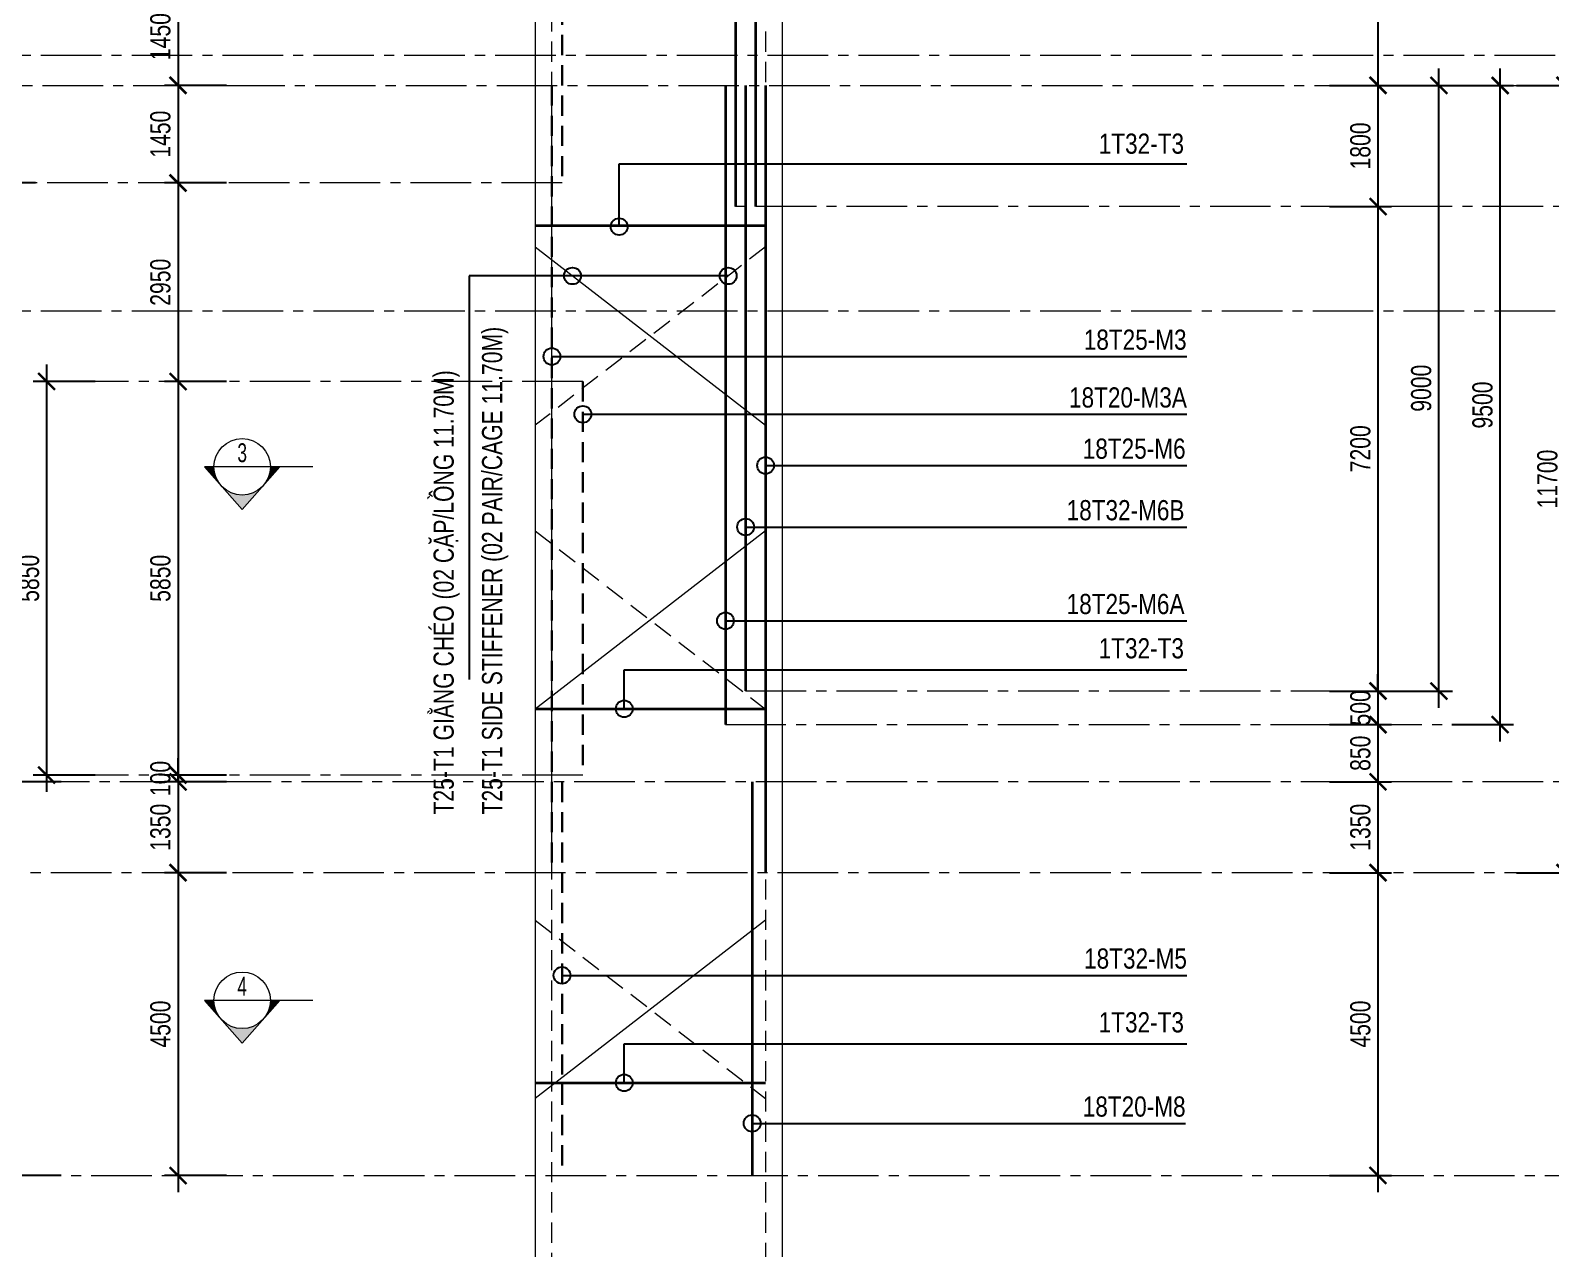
# Model space of a CAD drawing. Header units: millimetres. Extents: x 2746337 to 7547699, y -363432 to 15720.
# Drawn here: x 2765936 to 2788526, y -221391 to -203288 of the extents above; entities that cross this region are included whole.
import ezdxf
from ezdxf.enums import TextEntityAlignment as Align

# ---------------------------------------------------------------- set-up
doc = ezdxf.new("R2010")
doc.units = ezdxf.units.MM
doc.header["$LTSCALE"] = 1200
doc.header["$PDMODE"] = 3
doc.linetypes.add('CENTER2', pattern=[1.125, 0.75, -0.125, 0.125, -0.125])
doc.linetypes.add('HIDDEN', pattern=[0.375, 0.25, -0.125])
for name, color, linetype, lineweight in [('1', 9, 'Continuous', 13), ('BOUND', 3, 'Continuous', 20), ('C1CO', 4, 'Continuous', 35), ('Grid line', 160, 'CENTER2', 5), ('HIDE', 8, 'HIDDEN', 13), ('K-THUOC', 1, 'Continuous', 18), ('LEADER', 8, 'Continuous', 9), ('T1CO', 4, 'Continuous', 20), ('T1HI', 4, 'HIDDEN', 13), ('TCCO', 4, 'Continuous', 35), ('TCHI', 4, 'HIDDEN', 30), ('TEXTMA', 2, 'Continuous', 13), ('TEXTVN', 2, 'Continuous', 20)]:
    doc.layers.add(name, color=color, linetype=linetype, lineweight=lineweight)
doc.styles.add('DB_Arial', font='arial.ttf', dxfattribs={"width": 0.8})
doc.styles.add('SMTEXT', font='arial.ttf', dxfattribs={"width": 0.75})
doc.styles.add('TEXTVN', font='VHELVCN.TTF', dxfattribs={"width": 0.8})
doc.dimstyles.new('BSV1-100', dxfattribs={"dimtxt": 300, "dimasz": 250, "dimexe": 200, "dimexo": 0, "dimgap": 108, "dimtad": 1, "dimdec": 0, "dimdsep": 46, "dimtxsty": 'SMTEXT', "dimblk": 'ARCHTICK', "dimcen": 100, "dimdle": 250, "dimclrd": 256, "dimclre": 256, "dimclrt": 1, "dimadec": 0, "dimazin": 0, "dimtfac": 1, "dimtdec": 0, "dimtix": 1, "dimtmove": 2, "dimatfit": 3, "dimfxl": 720, "dimfxlon": 1, "dimtolj": 1, "dimtzin": 0, "dimarcsym": 0})
doc.dimstyles.new('BSV25', dxfattribs={"dimtxt": 300, "dimasz": 250, "dimexe": 200, "dimexo": 0, "dimgap": 108, "dimtad": 1, "dimdec": 0, "dimlfac": 0.25, "dimdsep": 46, "dimtxsty": 'SMTEXT', "dimblk": 'ARCHTICK', "dimcen": 100, "dimdle": 250, "dimclrd": 256, "dimclre": 256, "dimclrt": 2, "dimadec": 0, "dimazin": 0, "dimtfac": 1, "dimtdec": 0, "dimtix": 1, "dimtmove": 2, "dimatfit": 3, "dimfxl": 800, "dimfxlon": 1, "dimtolj": 1, "dimtzin": 0, "dimarcsym": 0})

# ---------------------------------------------------------------- blocks, each defined once
blk = doc.blocks.new('_ArchTick')
at = {"color": 0, "linetype": 'ByBlock', "const_width": 0.15}
blk.add_lwpolyline([(-0.5, -0.5), (0.5, 0.5)], dxfattribs=at)
blk = doc.blocks.new('SIGSEC')
at = {"layer": '1', "lineweight": 9}
h = blk.add_hatch(color=256, dxfattribs=at)
h.dxf.hatch_style = 1
h.paths.add_polyline_path([(-420, 0), (-560, 0), (-315, -278, -0.182676)])
h = blk.add_hatch(color=256, dxfattribs=at)
h.dxf.hatch_style = 1
h.paths.add_polyline_path([(560, 0), (420, 0, -0.182676), (315, -278)])
h = blk.add_hatch(color=256, dxfattribs=at)
h.dxf.hatch_style = 1
h.paths.add_polyline_path([(315, -278, -0.451416), (-315, -278), (0, -635)])
at = {"layer": '1', "lineweight": 9, "elevation": 0}
blk.add_lwpolyline([(1050, 0), (-560, 0), (0, -635), (560, 0)], dxfattribs=at)
at = {"layer": '1', "lineweight": 9}
blk.add_circle((0, 0), 420, dxfattribs=at)
at = {"layer": 'BOUND', "lineweight": 9, "style": 'TEXTVN', "width": 0.8}
blk.add_attdef('SEC', text='', height=280, dxfattribs=at).set_placement((0, 210, 0), align=Align.MIDDLE_CENTER)
blk = doc.blocks.new('*D1140')
at = {"layer": 'Defpoints', "color": 0, "transparency": 16777216}
for p in [(2793586, -199155), (2758473, -203655), (2793586, -203655)]:
    blk.add_point(p, dxfattribs=at)
at = {"layer": 'K-THUOC', "lineweight": -2, "transparency": 16777216}
for p, q in [((2758473, -198905), (2758473, -203905)), ((2759193, -199155), (2758273, -199155)), ((2759193, -203655), (2758273, -203655))]:
    blk.add_line(p, q, dxfattribs=at)
at = {"layer": 'K-THUOC', "lineweight": -2, "transparency": 16777216, "xscale": 250, "yscale": 250, "zscale": 250}
for p, rotation in [((2758473, -199155), 90), ((2758473, -203655), 270)]:
    blk.add_blockref('_ArchTick', p, dxfattribs=dict(at, rotation=rotation))
at = {"layer": 'K-THUOC', "color": 1, "transparency": 16777216, "insert": (2758212, -201405), "char_height": 300, "attachment_point": 5, "rotation": 90, "style": 'SMTEXT'}
blk.add_mtext('\\A1;4500', dxfattribs=at)
blk = doc.blocks.new('*D1141')
at = {"layer": 'Defpoints', "color": 0, "transparency": 16777216}
for p in [(2793586, -203655), (2758473, -207455), (2793586, -207455)]:
    blk.add_point(p, dxfattribs=at)
at = {"layer": 'K-THUOC', "lineweight": -2, "transparency": 16777216}
for p, q in [((2758473, -203405), (2758473, -207705)), ((2759193, -203655), (2758273, -203655)), ((2759193, -207455), (2758273, -207455))]:
    blk.add_line(p, q, dxfattribs=at)
at = {"layer": 'K-THUOC', "lineweight": -2, "transparency": 16777216, "xscale": 250, "yscale": 250, "zscale": 250}
for p, rotation in [((2758473, -203655), 90), ((2758473, -207455), 270)]:
    blk.add_blockref('_ArchTick', p, dxfattribs=dict(at, rotation=rotation))
at = {"layer": 'K-THUOC', "color": 1, "transparency": 16777216, "insert": (2758211, -205555), "char_height": 300, "attachment_point": 5, "rotation": 90, "style": 'SMTEXT'}
blk.add_mtext('\\A1;3800', dxfattribs=at)
blk = doc.blocks.new('*D1098')
at = {"layer": 'Defpoints', "color": 0, "transparency": 16777216}
for p in [(2778336, -200055), (2778786, -204105), (2785961, -204105)]:
    blk.add_point(p, dxfattribs=at)
at = {"layer": 'K-THUOC', "lineweight": -2, "transparency": 16777216}
for p, q in [((2785961, -199805), (2785961, -204355)), ((2785241, -200055), (2786161, -200055)), ((2785241, -204105), (2786161, -204105))]:
    blk.add_line(p, q, dxfattribs=at)
at = {"layer": 'K-THUOC', "lineweight": -2, "transparency": 16777216, "xscale": 250, "yscale": 250, "zscale": 250}
for p, rotation in [((2785961, -200055), 90), ((2785961, -204105), 270)]:
    blk.add_blockref('_ArchTick', p, dxfattribs=dict(at, rotation=rotation))
at = {"layer": 'K-THUOC', "color": 1, "transparency": 16777216, "insert": (2785700, -202080), "char_height": 300, "attachment_point": 5, "rotation": 90, "style": 'SMTEXT'}
blk.add_mtext('\\A1;4050', dxfattribs=at)
blk = doc.blocks.new('*D1099')
at = {"layer": 'Defpoints', "color": 0, "transparency": 16777216}
for p in [(2778786, -204105), (2778636, -205905), (2785961, -205905)]:
    blk.add_point(p, dxfattribs=at)
at = {"layer": 'K-THUOC', "lineweight": -2, "transparency": 16777216}
for p, q in [((2785961, -203855), (2785961, -206155)), ((2785241, -204105), (2786161, -204105)), ((2785241, -205905), (2786161, -205905))]:
    blk.add_line(p, q, dxfattribs=at)
at = {"layer": 'K-THUOC', "lineweight": -2, "transparency": 16777216, "xscale": 250, "yscale": 250, "zscale": 250}
for p, rotation in [((2785961, -204105), 90), ((2785961, -205905), 270)]:
    blk.add_blockref('_ArchTick', p, dxfattribs=dict(at, rotation=rotation))
at = {"layer": 'K-THUOC', "color": 1, "transparency": 16777216, "insert": (2785700, -205005), "char_height": 300, "attachment_point": 5, "rotation": 90, "style": 'SMTEXT'}
blk.add_mtext('\\A1;1800', dxfattribs=at)
blk = doc.blocks.new('*D1100')
at = {"layer": 'Defpoints', "color": 0, "transparency": 16777216}
for p in [(2778636, -205905), (2778186, -213105), (2785961, -213105)]:
    blk.add_point(p, dxfattribs=at)
at = {"layer": 'K-THUOC', "lineweight": -2, "transparency": 16777216}
for p, q in [((2785961, -205655), (2785961, -213355)), ((2785241, -205905), (2786161, -205905)), ((2785241, -213105), (2786161, -213105))]:
    blk.add_line(p, q, dxfattribs=at)
at = {"layer": 'K-THUOC', "lineweight": -2, "transparency": 16777216, "xscale": 250, "yscale": 250, "zscale": 250}
for p, rotation in [((2785961, -205905), 90), ((2785961, -213105), 270)]:
    blk.add_blockref('_ArchTick', p, dxfattribs=dict(at, rotation=rotation))
at = {"layer": 'K-THUOC', "color": 1, "transparency": 16777216, "insert": (2785700, -209505), "char_height": 300, "attachment_point": 5, "rotation": 90, "style": 'SMTEXT'}
blk.add_mtext('\\A1;7200', dxfattribs=at)
blk = doc.blocks.new('*D1101')
at = {"layer": 'Defpoints', "color": 0, "transparency": 16777216}
for p in [(2778786, -213105), (2778486, -213605), (2785961, -213605)]:
    blk.add_point(p, dxfattribs=at)
at = {"layer": 'K-THUOC', "lineweight": -2, "transparency": 16777216}
for p, q in [((2785961, -213105), (2785961, -212855)), ((2785241, -213105), (2786161, -213105)), ((2785961, -213105), (2785961, -213605)), ((2785241, -213605), (2786161, -213605)), ((2785961, -213605), (2785961, -213855))]:
    blk.add_line(p, q, dxfattribs=at)
at = {"layer": 'K-THUOC', "lineweight": -2, "transparency": 16777216, "xscale": 250, "yscale": 250, "zscale": 250}
for p, rotation in [((2785961, -213105), 270), ((2785961, -213605), 90)]:
    blk.add_blockref('_ArchTick', p, dxfattribs=dict(at, rotation=rotation))
at = {"layer": 'K-THUOC', "color": 1, "transparency": 16777216, "insert": (2785700, -213355), "char_height": 300, "attachment_point": 5, "rotation": 90, "style": 'SMTEXT'}
blk.add_mtext('\\A1;500', dxfattribs=at)
blk = doc.blocks.new('*D1102')
at = {"layer": 'Defpoints', "color": 0, "transparency": 16777216}
for p in [(2778486, -213605), (2778636, -214455), (2785961, -214455)]:
    blk.add_point(p, dxfattribs=at)
at = {"layer": 'K-THUOC', "lineweight": -2, "transparency": 16777216}
for p, q in [((2785961, -213355), (2785961, -214705)), ((2785241, -213605), (2786161, -213605)), ((2785241, -214455), (2786161, -214455))]:
    blk.add_line(p, q, dxfattribs=at)
at = {"layer": 'K-THUOC', "lineweight": -2, "transparency": 16777216, "xscale": 250, "yscale": 250, "zscale": 250}
for p, rotation in [((2785961, -213605), 90), ((2785961, -214455), 270)]:
    blk.add_blockref('_ArchTick', p, dxfattribs=dict(at, rotation=rotation))
at = {"layer": 'K-THUOC', "color": 1, "transparency": 16777216, "insert": (2785700, -214030), "char_height": 300, "attachment_point": 5, "rotation": 90, "style": 'SMTEXT'}
blk.add_mtext('\\A1;850', dxfattribs=at)
blk = doc.blocks.new('*D1103')
at = {"layer": 'Defpoints', "color": 0, "transparency": 16777216}
for p in [(2778636, -214455), (2778786, -215805), (2785961, -215805)]:
    blk.add_point(p, dxfattribs=at)
at = {"layer": 'K-THUOC', "lineweight": -2, "transparency": 16777216}
for p, q in [((2785961, -214205), (2785961, -216055)), ((2785241, -214455), (2786161, -214455)), ((2785241, -215805), (2786161, -215805))]:
    blk.add_line(p, q, dxfattribs=at)
at = {"layer": 'K-THUOC', "lineweight": -2, "transparency": 16777216, "xscale": 250, "yscale": 250, "zscale": 250}
for p, rotation in [((2785961, -214455), 90), ((2785961, -215805), 270)]:
    blk.add_blockref('_ArchTick', p, dxfattribs=dict(at, rotation=rotation))
at = {"layer": 'K-THUOC', "color": 1, "transparency": 16777216, "insert": (2785700, -215130), "char_height": 300, "attachment_point": 5, "rotation": 90, "style": 'SMTEXT'}
blk.add_mtext('\\A1;1350', dxfattribs=at)
blk = doc.blocks.new('*D1104')
at = {"layer": 'Defpoints', "color": 0, "transparency": 16777216}
for p in [(2778786, -215805), (2779136, -220305), (2785961, -220305)]:
    blk.add_point(p, dxfattribs=at)
at = {"layer": 'K-THUOC', "lineweight": -2, "transparency": 16777216}
for p, q in [((2785961, -215555), (2785961, -220555)), ((2785241, -215805), (2786161, -215805)), ((2785241, -220305), (2786161, -220305))]:
    blk.add_line(p, q, dxfattribs=at)
at = {"layer": 'K-THUOC', "lineweight": -2, "transparency": 16777216, "xscale": 250, "yscale": 250, "zscale": 250}
for p, rotation in [((2785961, -215805), 90), ((2785961, -220305), 270)]:
    blk.add_blockref('_ArchTick', p, dxfattribs=dict(at, rotation=rotation))
at = {"layer": 'K-THUOC', "color": 1, "transparency": 16777216, "insert": (2785700, -218055), "char_height": 300, "attachment_point": 5, "rotation": 90, "style": 'SMTEXT'}
blk.add_mtext('\\A1;4500', dxfattribs=at)
blk = doc.blocks.new('*D1105')
at = {"layer": 'Defpoints', "color": 0, "transparency": 16777216}
for p in [(2778636, -214455), (2789766, -214455), (2778636, -220305)]:
    blk.add_point(p, dxfattribs=at)
at = {"layer": 'K-THUOC', "lineweight": -2, "transparency": 16777216}
for p, q in [((2789766, -220555), (2789766, -214205)), ((2789046, -214455), (2789966, -214455)), ((2789046, -220305), (2789966, -220305))]:
    blk.add_line(p, q, dxfattribs=at)
at = {"layer": 'K-THUOC', "lineweight": -2, "transparency": 16777216, "xscale": 250, "yscale": 250, "zscale": 250}
for p, rotation in [((2789766, -214455), 90), ((2789766, -220305), 270)]:
    blk.add_blockref('_ArchTick', p, dxfattribs=dict(at, rotation=rotation))
at = {"layer": 'K-THUOC', "color": 1, "transparency": 16777216, "insert": (2789504, -217380), "char_height": 300, "attachment_point": 5, "rotation": 90, "style": 'SMTEXT'}
blk.add_mtext('\\A1;5850', dxfattribs=at)
blk = doc.blocks.new('*D1106')
at = {"layer": 'Defpoints', "color": 0, "transparency": 16777216}
for p in [(2778077, -204105), (2788740, -204105), (2778077, -215805)]:
    blk.add_point(p, dxfattribs=at)
at = {"layer": 'K-THUOC', "lineweight": -2, "transparency": 16777216}
for p, q in [((2788740, -216055), (2788740, -203855)), ((2788020, -204105), (2788940, -204105)), ((2788020, -215805), (2788940, -215805))]:
    blk.add_line(p, q, dxfattribs=at)
at = {"layer": 'K-THUOC', "lineweight": -2, "transparency": 16777216, "xscale": 250, "yscale": 250, "zscale": 250}
for p, rotation in [((2788740, -204105), 90), ((2788740, -215805), 270)]:
    blk.add_blockref('_ArchTick', p, dxfattribs=dict(at, rotation=rotation))
at = {"layer": 'K-THUOC', "color": 1, "transparency": 16777216, "insert": (2788479, -209955), "char_height": 300, "attachment_point": 5, "rotation": 90, "style": 'SMTEXT'}
blk.add_mtext('\\A1;11700', dxfattribs=at)
blk = doc.blocks.new('*D1107')
at = {"layer": 'Defpoints', "color": 0, "transparency": 16777216}
for p in [(2779703, -196905), (2790833, -196905), (2779703, -205905)]:
    blk.add_point(p, dxfattribs=at)
at = {"layer": 'K-THUOC', "lineweight": -2, "transparency": 16777216}
for p, q in [((2790833, -206155), (2790833, -196655)), ((2790113, -196905), (2791033, -196905)), ((2790113, -205905), (2791033, -205905))]:
    blk.add_line(p, q, dxfattribs=at)
at = {"layer": 'K-THUOC', "lineweight": -2, "transparency": 16777216, "xscale": 250, "yscale": 250, "zscale": 250}
for p, rotation in [((2790833, -196905), 90), ((2790833, -205905), 270)]:
    blk.add_blockref('_ArchTick', p, dxfattribs=dict(at, rotation=rotation))
at = {"layer": 'K-THUOC', "color": 1, "transparency": 16777216, "insert": (2790571, -201405), "char_height": 300, "attachment_point": 5, "rotation": 90, "style": 'SMTEXT'}
blk.add_mtext('\\A1;9000', dxfattribs=at)
blk = doc.blocks.new('*D1109')
at = {"layer": 'Defpoints', "color": 0, "transparency": 16777216}
for p in [(2777706, -204105), (2787776, -204105), (2777706, -213605)]:
    blk.add_point(p, dxfattribs=at)
at = {"layer": 'K-THUOC', "lineweight": -2, "transparency": 16777216}
for p, q in [((2787776, -213855), (2787776, -203855)), ((2787056, -204105), (2787976, -204105)), ((2787056, -213605), (2787976, -213605))]:
    blk.add_line(p, q, dxfattribs=at)
at = {"layer": 'K-THUOC', "lineweight": -2, "transparency": 16777216, "xscale": 250, "yscale": 250, "zscale": 250}
for p, rotation in [((2787776, -204105), 90), ((2787776, -213605), 270)]:
    blk.add_blockref('_ArchTick', p, dxfattribs=dict(at, rotation=rotation))
at = {"layer": 'K-THUOC', "color": 1, "transparency": 16777216, "insert": (2787515, -208855), "char_height": 300, "attachment_point": 5, "rotation": 90, "style": 'SMTEXT'}
blk.add_mtext('\\A1;9500', dxfattribs=at)
blk = doc.blocks.new('*D1110')
at = {"layer": 'Defpoints', "color": 0, "transparency": 16777216}
for p in [(2777456, -204105), (2786866, -204105), (2777456, -213105)]:
    blk.add_point(p, dxfattribs=at)
at = {"layer": 'K-THUOC', "lineweight": -2, "transparency": 16777216}
for p, q in [((2786866, -213355), (2786866, -203855)), ((2786146, -204105), (2787066, -204105)), ((2786146, -213105), (2787066, -213105))]:
    blk.add_line(p, q, dxfattribs=at)
at = {"layer": 'K-THUOC', "lineweight": -2, "transparency": 16777216, "xscale": 250, "yscale": 250, "zscale": 250}
for p, rotation in [((2786866, -204105), 90), ((2786866, -213105), 270)]:
    blk.add_blockref('_ArchTick', p, dxfattribs=dict(at, rotation=rotation))
at = {"layer": 'K-THUOC', "color": 1, "transparency": 16777216, "insert": (2786604, -208605), "char_height": 300, "attachment_point": 5, "rotation": 90, "style": 'SMTEXT'}
blk.add_mtext('\\A1;9000', dxfattribs=at)
blk = doc.blocks.new('*D1113')
at = {"layer": 'Defpoints', "color": 0, "transparency": 16777216}
for p in [(2773436, -202655), (2768130, -204105), (2773436, -204105)]:
    blk.add_point(p, dxfattribs=at)
at = {"layer": 'K-THUOC', "lineweight": -2, "transparency": 16777216}
for p, q in [((2768130, -202405), (2768130, -204355)), ((2768850, -202655), (2767930, -202655)), ((2768850, -204105), (2767930, -204105))]:
    blk.add_line(p, q, dxfattribs=at)
at = {"layer": 'K-THUOC', "lineweight": -2, "transparency": 16777216, "xscale": 250, "yscale": 250, "zscale": 250}
for p, rotation in [((2768130, -202655), 90), ((2768130, -204105), 270)]:
    blk.add_blockref('_ArchTick', p, dxfattribs=dict(at, rotation=rotation))
at = {"layer": 'K-THUOC', "color": 1, "transparency": 16777216, "insert": (2767869, -203380), "char_height": 300, "attachment_point": 5, "rotation": 90, "style": 'SMTEXT'}
blk.add_mtext('\\A1;1450', dxfattribs=at)
blk = doc.blocks.new('*D1114')
at = {"layer": 'Defpoints', "color": 0, "transparency": 16777216}
for p in [(2773436, -205555), (2768130, -208505), (2773436, -208505)]:
    blk.add_point(p, dxfattribs=at)
at = {"layer": 'K-THUOC', "lineweight": -2, "transparency": 16777216}
for p, q in [((2768130, -205305), (2768130, -208755)), ((2768850, -205555), (2767930, -205555)), ((2768850, -208505), (2767930, -208505))]:
    blk.add_line(p, q, dxfattribs=at)
at = {"layer": 'K-THUOC', "lineweight": -2, "transparency": 16777216, "xscale": 250, "yscale": 250, "zscale": 250}
for p, rotation in [((2768130, -205555), 90), ((2768130, -208505), 270)]:
    blk.add_blockref('_ArchTick', p, dxfattribs=dict(at, rotation=rotation))
at = {"layer": 'K-THUOC', "color": 1, "transparency": 16777216, "insert": (2767869, -207030), "char_height": 300, "attachment_point": 5, "rotation": 90, "style": 'SMTEXT'}
blk.add_mtext('\\A1;2950', dxfattribs=at)
blk = doc.blocks.new('*D1115')
at = {"layer": 'Defpoints', "color": 0, "transparency": 16777216}
for p in [(2773436, -214455), (2768130, -215805), (2773436, -215805)]:
    blk.add_point(p, dxfattribs=at)
at = {"layer": 'K-THUOC', "lineweight": -2, "transparency": 16777216}
for p, q in [((2768130, -214205), (2768130, -216055)), ((2768850, -214455), (2767930, -214455)), ((2768850, -215805), (2767930, -215805))]:
    blk.add_line(p, q, dxfattribs=at)
at = {"layer": 'K-THUOC', "lineweight": -2, "transparency": 16777216, "xscale": 250, "yscale": 250, "zscale": 250}
for p, rotation in [((2768130, -214455), 90), ((2768130, -215805), 270)]:
    blk.add_blockref('_ArchTick', p, dxfattribs=dict(at, rotation=rotation))
at = {"layer": 'K-THUOC', "color": 1, "transparency": 16777216, "insert": (2767869, -215130), "char_height": 300, "attachment_point": 5, "rotation": 90, "style": 'SMTEXT'}
blk.add_mtext('\\A1;1350', dxfattribs=at)
blk = doc.blocks.new('*D1116')
at = {"layer": 'Defpoints', "color": 0, "transparency": 16777216}
for p in [(2773436, -215805), (2768130, -220305), (2773436, -220305)]:
    blk.add_point(p, dxfattribs=at)
at = {"layer": 'K-THUOC', "lineweight": -2, "transparency": 16777216}
for p, q in [((2768130, -215555), (2768130, -220555)), ((2768850, -215805), (2767930, -215805)), ((2768850, -220305), (2767930, -220305))]:
    blk.add_line(p, q, dxfattribs=at)
at = {"layer": 'K-THUOC', "lineweight": -2, "transparency": 16777216, "xscale": 250, "yscale": 250, "zscale": 250}
for p, rotation in [((2768130, -215805), 90), ((2768130, -220305), 270)]:
    blk.add_blockref('_ArchTick', p, dxfattribs=dict(at, rotation=rotation))
at = {"layer": 'K-THUOC', "color": 1, "transparency": 16777216, "insert": (2767869, -218055), "char_height": 300, "attachment_point": 5, "rotation": 90, "style": 'SMTEXT'}
blk.add_mtext('\\A1;4500', dxfattribs=at)
blk = doc.blocks.new('*D1117')
at = {"layer": 'Defpoints', "color": 0, "transparency": 16777216}
for p in [(2765674, -214455), (2774167, -214455), (2774167, -220305)]:
    blk.add_point(p, dxfattribs=at)
at = {"layer": 'K-THUOC', "lineweight": -2, "transparency": 16777216}
for p, q in [((2765674, -220555), (2765674, -214205)), ((2766394, -214455), (2765474, -214455)), ((2766394, -220305), (2765474, -220305))]:
    blk.add_line(p, q, dxfattribs=at)
at = {"layer": 'K-THUOC', "lineweight": -2, "transparency": 16777216, "xscale": 250, "yscale": 250, "zscale": 250}
for p, rotation in [((2765674, -214455), 90), ((2765674, -220305), 270)]:
    blk.add_blockref('_ArchTick', p, dxfattribs=dict(at, rotation=rotation))
at = {"layer": 'K-THUOC', "color": 1, "transparency": 16777216, "insert": (2765413, -217380), "char_height": 300, "attachment_point": 5, "rotation": 90, "style": 'SMTEXT'}
blk.add_mtext('\\A1;5850', dxfattribs=at)
blk = doc.blocks.new('*D1118')
at = {"layer": 'Defpoints', "color": 0, "transparency": 16777216}
for p in [(2764181, -204105), (2772851, -204105), (2772851, -215805)]:
    blk.add_point(p, dxfattribs=at)
at = {"layer": 'K-THUOC', "lineweight": -2, "transparency": 16777216}
for p, q in [((2764181, -216055), (2764181, -203855)), ((2764901, -204105), (2763981, -204105)), ((2764901, -215805), (2763981, -215805))]:
    blk.add_line(p, q, dxfattribs=at)
at = {"layer": 'K-THUOC', "lineweight": -2, "transparency": 16777216, "xscale": 250, "yscale": 250, "zscale": 250}
for p, rotation in [((2764181, -204105), 90), ((2764181, -215805), 270)]:
    blk.add_blockref('_ArchTick', p, dxfattribs=dict(at, rotation=rotation))
at = {"layer": 'K-THUOC', "color": 1, "transparency": 16777216, "insert": (2763919, -209955), "char_height": 300, "attachment_point": 5, "rotation": 90, "style": 'SMTEXT'}
blk.add_mtext('\\A1;11700', dxfattribs=at)
blk = doc.blocks.new('*D1119')
at = {"layer": 'Defpoints', "color": 0, "transparency": 16777216}
for p in [(2765293, -194805), (2773786, -194805), (2773786, -205555)]:
    blk.add_point(p, dxfattribs=at)
at = {"layer": 'K-THUOC', "lineweight": -2, "transparency": 16777216}
for p, q in [((2765293, -205805), (2765293, -194555)), ((2766013, -194805), (2765093, -194805)), ((2766013, -205555), (2765093, -205555))]:
    blk.add_line(p, q, dxfattribs=at)
at = {"layer": 'K-THUOC', "lineweight": -2, "transparency": 16777216, "xscale": 250, "yscale": 250, "zscale": 250}
for p, rotation in [((2765293, -194805), 90), ((2765293, -205555), 270)]:
    blk.add_blockref('_ArchTick', p, dxfattribs=dict(at, rotation=rotation))
at = {"layer": 'K-THUOC', "color": 1, "transparency": 16777216, "insert": (2765032, -200180), "char_height": 300, "attachment_point": 5, "rotation": 90, "style": 'SMTEXT'}
blk.add_mtext('\\A1;10750', dxfattribs=at)
blk = doc.blocks.new('*D1121')
at = {"layer": 'Defpoints', "color": 0, "transparency": 16777216}
for p in [(2774236, -208505), (2766178, -214355), (2774036, -214355)]:
    blk.add_point(p, dxfattribs=at)
at = {"layer": 'K-THUOC', "lineweight": -2, "transparency": 16777216}
for p, q in [((2766178, -208255), (2766178, -214605)), ((2766898, -208505), (2765978, -208505)), ((2766898, -214355), (2765978, -214355))]:
    blk.add_line(p, q, dxfattribs=at)
at = {"layer": 'K-THUOC', "lineweight": -2, "transparency": 16777216, "xscale": 250, "yscale": 250, "zscale": 250}
for p, rotation in [((2766178, -208505), 90), ((2766178, -214355), 270)]:
    blk.add_blockref('_ArchTick', p, dxfattribs=dict(at, rotation=rotation))
at = {"layer": 'K-THUOC', "color": 1, "transparency": 16777216, "insert": (2765917, -211430), "char_height": 300, "attachment_point": 5, "rotation": 90, "style": 'SMTEXT'}
blk.add_mtext('\\A1;5850', dxfattribs=at)
blk = doc.blocks.new('*D1122')
at = {"layer": 'Defpoints', "color": 0, "transparency": 16777216}
for p in [(2773436, -204105), (2768130, -205555), (2773436, -205555)]:
    blk.add_point(p, dxfattribs=at)
at = {"layer": 'K-THUOC', "lineweight": -2, "transparency": 16777216}
for p, q in [((2768130, -203855), (2768130, -205805)), ((2768850, -204105), (2767930, -204105)), ((2768850, -205555), (2767930, -205555))]:
    blk.add_line(p, q, dxfattribs=at)
at = {"layer": 'K-THUOC', "lineweight": -2, "transparency": 16777216, "xscale": 250, "yscale": 250, "zscale": 250}
for p, rotation in [((2768130, -204105), 90), ((2768130, -205555), 270)]:
    blk.add_blockref('_ArchTick', p, dxfattribs=dict(at, rotation=rotation))
at = {"layer": 'K-THUOC', "color": 1, "transparency": 16777216, "insert": (2767869, -204830), "char_height": 300, "attachment_point": 5, "rotation": 90, "style": 'SMTEXT'}
blk.add_mtext('\\A1;1450', dxfattribs=at)
blk = doc.blocks.new('*D1123')
at = {"layer": 'Defpoints', "color": 0, "transparency": 16777216}
for p in [(2773436, -208505), (2768130, -214355), (2773436, -214355)]:
    blk.add_point(p, dxfattribs=at)
at = {"layer": 'K-THUOC', "lineweight": -2, "transparency": 16777216}
for p, q in [((2768130, -208255), (2768130, -214605)), ((2768850, -208505), (2767930, -208505)), ((2768850, -214355), (2767930, -214355))]:
    blk.add_line(p, q, dxfattribs=at)
at = {"layer": 'K-THUOC', "lineweight": -2, "transparency": 16777216, "xscale": 250, "yscale": 250, "zscale": 250}
for p, rotation in [((2768130, -208505), 90), ((2768130, -214355), 270)]:
    blk.add_blockref('_ArchTick', p, dxfattribs=dict(at, rotation=rotation))
at = {"layer": 'K-THUOC', "color": 1, "transparency": 16777216, "insert": (2767869, -211430), "char_height": 300, "attachment_point": 5, "rotation": 90, "style": 'SMTEXT'}
blk.add_mtext('\\A1;5850', dxfattribs=at)
blk = doc.blocks.new('*D1128')
at = {"layer": 'Defpoints', "color": 0, "transparency": 16777216}
for p in [(2792625, -195805), (2786929, -220305), (2797793, -220305)]:
    blk.add_point(p, dxfattribs=at)
at = {"layer": 'K-THUOC', "lineweight": -2, "transparency": 16777216}
for p, q in [((2797793, -195555), (2797793, -220555)), ((2797073, -195805), (2797993, -195805)), ((2797073, -220305), (2797993, -220305))]:
    blk.add_line(p, q, dxfattribs=at)
at = {"layer": 'K-THUOC', "lineweight": -2, "transparency": 16777216, "xscale": 250, "yscale": 250, "zscale": 250}
for p, rotation in [((2797793, -195805), 90), ((2797793, -220305), 270)]:
    blk.add_blockref('_ArchTick', p, dxfattribs=dict(at, rotation=rotation))
at = {"layer": 'K-THUOC', "color": 1, "transparency": 16777216, "insert": (2797532, -208055), "char_height": 300, "attachment_point": 5, "rotation": 90, "style": 'SMTEXT'}
blk.add_mtext('\\A1;24500', dxfattribs=at)
blk = doc.blocks.new('*D1129')
at = {"layer": 'Defpoints', "color": 0, "transparency": 16777216}
for p in [(2786929, -220305), (2788650, -239305), (2797793, -239305)]:
    blk.add_point(p, dxfattribs=at)
at = {"layer": 'K-THUOC', "lineweight": -2, "transparency": 16777216}
for p, q in [((2797793, -220055), (2797793, -239555)), ((2797073, -220305), (2797993, -220305)), ((2797073, -239305), (2797993, -239305))]:
    blk.add_line(p, q, dxfattribs=at)
at = {"layer": 'K-THUOC', "lineweight": -2, "transparency": 16777216, "xscale": 250, "yscale": 250, "zscale": 250}
for p, rotation in [((2797793, -220305), 90), ((2797793, -239305), 270)]:
    blk.add_blockref('_ArchTick', p, dxfattribs=dict(at, rotation=rotation))
at = {"layer": 'K-THUOC', "color": 1, "transparency": 16777216, "insert": (2797532, -229805), "char_height": 300, "attachment_point": 5, "rotation": 90, "style": 'SMTEXT'}
blk.add_mtext('\\A1;19000', dxfattribs=at)
blk = doc.blocks.new('*D1130')
at = {"layer": 'Defpoints', "color": 0, "transparency": 16777216}
for p in [(2791825, -194305), (2798854, -194305), (2786929, -220305)]:
    blk.add_point(p, dxfattribs=at)
at = {"layer": 'K-THUOC', "lineweight": -2, "transparency": 16777216}
for p, q in [((2798854, -220555), (2798854, -194055)), ((2798134, -194305), (2799054, -194305)), ((2798134, -220305), (2799054, -220305))]:
    blk.add_line(p, q, dxfattribs=at)
at = {"layer": 'K-THUOC', "lineweight": -2, "transparency": 16777216, "xscale": 250, "yscale": 250, "zscale": 250}
for p, rotation in [((2798854, -194305), 90), ((2798854, -220305), 270)]:
    blk.add_blockref('_ArchTick', p, dxfattribs=dict(at, rotation=rotation))
at = {"layer": 'K-THUOC', "color": 1, "transparency": 16777216, "insert": (2798593, -207305), "char_height": 300, "attachment_point": 5, "rotation": 90, "style": 'SMTEXT'}
blk.add_mtext('\\A1;26000', dxfattribs=at)
blk = doc.blocks.new('*D1132')
at = {"layer": 'Defpoints', "color": 0, "transparency": 16777216}
for p in [(2768130, -214355), (2773436, -214355), (2773436, -214455)]:
    blk.add_point(p, dxfattribs=at)
at = {"layer": 'K-THUOC', "lineweight": -2, "transparency": 16777216}
for p, q in [((2768130, -214355), (2768130, -214105)), ((2768850, -214355), (2767930, -214355)), ((2768130, -214455), (2768130, -214355)), ((2768850, -214455), (2767930, -214455)), ((2768130, -214455), (2768130, -214705))]:
    blk.add_line(p, q, dxfattribs=at)
at = {"layer": 'K-THUOC', "lineweight": -2, "transparency": 16777216, "xscale": 250, "yscale": 250, "zscale": 250}
for p, rotation in [((2768130, -214355), 270), ((2768130, -214455), 90)]:
    blk.add_blockref('_ArchTick', p, dxfattribs=dict(at, rotation=rotation))
at = {"layer": 'K-THUOC', "color": 1, "transparency": 16777216, "insert": (2767869, -214405), "char_height": 300, "attachment_point": 5, "rotation": 90, "style": 'SMTEXT'}
blk.add_mtext('\\A1;100', dxfattribs=at)
blk = doc.blocks.new('*D1133')
at = {"layer": 'Defpoints', "color": 0, "transparency": 16777216}
for p in [(2779421, -200055), (2779421, -205905), (2789896, -205905)]:
    blk.add_point(p, dxfattribs=at)
at = {"layer": 'K-THUOC', "lineweight": -2, "transparency": 16777216}
for p, q in [((2789896, -199805), (2789896, -206155)), ((2789176, -200055), (2790096, -200055)), ((2789176, -205905), (2790096, -205905))]:
    blk.add_line(p, q, dxfattribs=at)
at = {"layer": 'K-THUOC', "lineweight": -2, "transparency": 16777216, "xscale": 250, "yscale": 250, "zscale": 250}
for p, rotation in [((2789896, -200055), 90), ((2789896, -205905), 270)]:
    blk.add_blockref('_ArchTick', p, dxfattribs=dict(at, rotation=rotation))
at = {"layer": 'K-THUOC', "color": 1, "transparency": 16777216, "insert": (2789635, -202980), "char_height": 300, "attachment_point": 5, "rotation": 90, "style": 'SMTEXT'}
blk.add_mtext('\\A1;5850', dxfattribs=at)
blk = doc.blocks.new('Thep lop 1')
at = {"layer": 'C1CO'}
for p, q in [((2538851, -500), (2538851, -4100)), ((2538701, -2600), (2538701, -11600)), ((2538851, -9800), (2538851, -21500)), ((2538651, -20150), (2538651, -26000))]:
    blk.add_line(p, q, dxfattribs=at)
at = {"layer": 'TCCO'}
blk.add_line((2538554, -9800), (2538554, -18800), dxfattribs=at)
blk = doc.blocks.new('thep pj')
at = {"layer": 'TCHI', "linetype": 'HIDDEN'}
for p, q in [((2536651, -500), (2536651, -11250)), ((2536501, -9800), (2536501, -21500)), ((2536651, -20150), (2536651, -26000))]:
    blk.add_line(p, q, dxfattribs=at)
at = {"layer": 'TCHI', "color": 6, "linetype": 'HIDDEN'}
for p, q in [((2537005, -2500), (2537005, -8350)), ((2536961, -14200), (2536961, -20050))]:
    blk.add_line(p, q, dxfattribs=at)
blk = doc.blocks.new('thep lop 2')
at = {"layer": 'TCCO', "color": 6}
for p, q in [((2538245, -5750), (2538245, -11600)), ((2538095, -9800), (2538095, -19300))]:
    blk.add_line(p, q, dxfattribs=at)

msp = doc.modelspace()

# ---------------------------------------------------------------- linework, layer by layer
at = {"layer": 'BOUND'}
msp.add_lwpolyline([(2773435.9, -239304.7), (2777110.9, -239304.7), (2777110.9, -195804.7), (2773435.9, -195804.7)], close=True, dxfattribs=at)
at = {"layer": 'C1CO'}
for p, q in [((2773435.9, -206189.3), (2776860.9, -206189.3)), ((2773435.9, -213370.1), (2776860.9, -213370.1)), ((2773435.9, -218928.4), (2776860.9, -218928.4))]:
    msp.add_line(p, q, dxfattribs=at)
at = {"layer": 'Grid line', "color": 2}
for p, q in [((2755291.6, -203654.7), (2792625.4, -203654.7)), ((2755291.6, -207454.7), (2792625.4, -207454.7))]:
    msp.add_line(p, q, dxfattribs=at)
at = {"layer": 'Grid line'}
for p, q in [((2764765.4, -204105), (2788322.3, -204105)), ((2773835.9, -205555), (2765092.9, -205555)), ((2789765.5, -205905), (2776414.1, -205905)), ((2774145.9, -208504.7), (2765978.3, -208504.7)), ((2776564.1, -213104.7), (2786865.6, -213104.7)), ((2776264.1, -213605), (2787976.2, -213604.7)), ((2774145.9, -214354.7), (2765978.3, -214354.7)), ((2789765.5, -214454.7), (2765474.4, -214454.7)), ((2788739.9, -215804.7), (2764765.4, -215804.7)), ((2760090.7, -220304.7), (2797161.6, -220304.7))]:
    msp.add_line(p, q, dxfattribs=at)
at = {"layer": 'HIDE'}
for p, q in [((2773685.9, -239304.7), (2773685.9, -194754.7)), ((2776860.9, -194754.7), (2776860.9, -239304.7))]:
    msp.add_line(p, q, dxfattribs=at)
at = {"layer": 'T1CO'}
for points in [[(2773435.9, -206355.3), (2773435.9, -206505.3), (2776860.9, -209155.3), (2776860.9, -209305.3)], [(2776860.9, -210575.3), (2776860.9, -210725.3), (2773435.9, -213375.3), (2773435.9, -213525.3)], [(2776860.9, -216360.5), (2776860.9, -216510.5), (2773435.9, -219160.5), (2773435.9, -219310.5)]]:
    msp.add_lwpolyline(points, dxfattribs=at)
at = {"layer": 'T1HI'}
for points in [[(2776860.9, -206355.3), (2776860.9, -206505.3), (2773435.9, -209155.3), (2773435.9, -209305.3)], [(2773435.9, -210575.3), (2773435.9, -210725.3), (2776860.9, -213375.3), (2776860.9, -213525.3)], [(2773435.9, -216360.5), (2773435.9, -216510.5), (2776860.9, -219160.5), (2776860.9, -219310.5)]]:
    msp.add_lwpolyline(points, dxfattribs=at)

# ---------------------------------------------------------------- block references
at = {"layer": '1', "lineweight": 20}
for p, values in [((2769083.5, -209773.7), {'SEC': '3'}), ((2769083.5, -217701.9, 0), {'SEC': '4'})]:
    msp.add_blockref('SIGSEC', p, dxfattribs=at).add_auto_attribs(values)
at = {"layer": 'TEXTMA'}
for name, p in [('thep pj', (237184.8, -194304.7)), ('Thep lop 1', (238009.8, -194304.7)), ('thep lop 2', (238169.2, -194304.7))]:
    msp.add_blockref(name, p, dxfattribs=at)

# ---------------------------------------------------------------- texts
at = {"layer": 'TEXTMA', "style": 'DB_Arial', "width": 0.8}
for s, p in [('1T32-T3', (2783078.6, -205120.5)), ('18T25-M3', (2783117.2, -208033.4)), ('18T20-M3A', (2783121.7, -208892.4)), ('18T25-M6', (2783102.2, -209653.2)), ('18T32-M6B', (2783086, -210567.7)), ('18T25-M6A', (2783086, -211962)), ('1T32-T3', (2783077.5, -212620.2)), ('18T32-M5', (2783121.7, -217230.7)), ('1T32-T3', (2783077.5, -218178.5)), ('18T20-M8', (2783102, -219430.2))]:
    msp.add_text(s, height=300, rotation=360, dxfattribs=at).set_placement(p, align=Align.RIGHT)
at = {"layer": 'TEXTVN', "lineweight": 20, "style": 'SMTEXT', "width": 0.75}
for s, p in [('T25-T1 SIDE STIFFENER (02 PAIR/CAGE 11.70M)', (2772946.8, -214940.6)), ('T25-T1 GIẰNG CHÉO (02 CẶP/LỒNG 11.70M)', (2772226.8, -214940.6))]:
    msp.add_text(s, height=300, rotation=90, dxfattribs=at).set_placement(p)

# ---------------------------------------------------------------- dimensions: what is measured, and where the dimension line sits
at = {"layer": 'K-THUOC'}
for base, p1, p2, picture, middle in [((2798854.1, -194304.7), (2786928.8, -220304.7), (2791825.4, -194304.7), '*D1130', (2798593, -207304.7)), ((2765292.9, -194804.7), (2773785.9, -205555), (2773785.9, -194804.7), '*D1119', (2765031.8, -200179.9)), ((2797793.3, -220304.7), (2792625.4, -195804.7), (2786928.8, -220304.7), '*D1128', (2797532.1, -208054.7)), ((2790832.6, -196905), (2779702.9, -205905), (2779702.9, -196905), '*D1107', (2790571.4, -201405)), ((2758472.8, -203654.7), (2793585.9, -199154.7), (2793585.9, -203654.7), '*D1140', (2758211.6, -201404.7)), ((2785960.8, -204105), (2778335.9, -200055), (2778785.9, -204105), '*D1098', (2785699.6, -202080)), ((2789896.2, -205905), (2779421.2, -200055), (2779421.2, -205905), '*D1133', (2789635, -202980)), ((2768130.1, -204105), (2773435.9, -202654.7), (2773435.9, -204105), '*D1113', (2767868.9, -203379.9)), ((2758472.8, -207454.7), (2793585.9, -203654.7), (2793585.9, -207454.7), '*D1141', (2758211.5, -205554.7)), ((2764180.5, -204104.7), (2772851, -215804.7), (2772851, -204104.7), '*D1118', (2763919.4, -209954.7)), ((2768130.1, -205555), (2773435.9, -204105), (2773435.9, -205555), '*D1122', (2767868.9, -204830)), ((2786865.6, -204105), (2777455.7, -213104.7), (2777455.7, -204105), '*D1110', (2786604.5, -208604.9)), ((2787776.2, -204105), (2777705.7, -213604.7), (2777705.7, -204105), '*D1109', (2787515.1, -208854.9)), ((2788739.9, -204105), (2778076.8, -215804.7), (2778076.8, -204105), '*D1106', (2788478.7, -209954.9)), ((2785960.8, -205905), (2778785.9, -204105), (2778635.9, -205905), '*D1099', (2785699.6, -205005)), ((2768130.1, -208504.7), (2773435.9, -205555), (2773435.9, -208504.7), '*D1114', (2767868.9, -207029.9)), ((2785960.8, -213104.7), (2778635.9, -205905), (2778185.9, -213104.7), '*D1100', (2785699.6, -209504.9)), ((2766178.3, -214354.7), (2774235.9, -208504.7), (2774035.9, -214354.7), '*D1121', (2765917.1, -211429.7)), ((2768130.1, -214354.7), (2773435.9, -208504.7), (2773435.9, -214354.7), '*D1123', (2767868.9, -211429.7)), ((2785960.8, -213604.7), (2778785.9, -213104.7), (2778485.9, -213604.7), '*D1101', (2785699.6, -213354.7)), ((2785960.8, -214454.7), (2778485.9, -213604.7), (2778635.9, -214454.7), '*D1102', (2785699.6, -214029.7)), ((2768130.1, -214354.7), (2773435.9, -214454.7), (2773435.9, -214354.7), '*D1132', (2767868.9, -214404.7)), ((2765674.4, -214454.7), (2774167.3, -220304.7), (2774167.3, -214454.7), '*D1117', (2765413.2, -217379.7)), ((2768130.1, -215804.7), (2773435.9, -214454.7), (2773435.9, -215804.7), '*D1115', (2767868.8, -215129.7)), ((2785960.8, -215804.7), (2778635.9, -214454.7), (2778785.9, -215804.7), '*D1103', (2785699.5, -215129.7)), ((2789765.5, -214454.7), (2778635.9, -220304.7), (2778635.9, -214454.7), '*D1105', (2789504.3, -217379.7)), ((2768130.1, -220304.7), (2773435.9, -215804.7), (2773435.9, -220304.7), '*D1116', (2767868.9, -218054.7)), ((2785960.8, -220304.7), (2778785.9, -215804.7), (2779135.9, -220304.7), '*D1104', (2785699.6, -218054.7)), ((2797793.3, -239304.7), (2786928.8, -220304.7), (2788650.4, -239304.7), '*D1129', (2797532.1, -229804.7))]:
    dim = msp.add_linear_dim(base=base, p1=p1, p2=p2, angle=90, dimstyle='BSV1-100', dxfattribs=at)
    dim.commit()
    dim.dimension.update_dxf_attribs({"geometry": picture, "text_midpoint": middle})

# ---------------------------------------------------------------- leaders
at = {"layer": 'LEADER'}
for points in [[(2774685.9, -206204), (2774685.9, -205270.9), (2783121.7, -205270.9)], [(2776303.9, -206936.2), (2772453.8, -206936.2), (2772453.8, -212936.2)], [(2773992.8, -206936.2), (2772453.8, -206936.2), (2772453.8, -212936.2)], [(2773685.9, -208133.4), (2783121.7, -208133.4)], [(2774145.9, -208992.4), (2783121.7, -208992.4)], [(2776860.9, -209753.2), (2783121.7, -209753.2)], [(2776564.1, -210667.7), (2783121.7, -210667.7)], [(2776264.1, -212062), (2783121.7, -212062)], [(2774760.9, -213370.1), (2774760.9, -212791.8), (2783121.7, -212791.8)], [(2773835.9, -217330.7), (2783121.7, -217330.7)], [(2774760.9, -218928.4), (2774760.9, -218350.1), (2783121.7, -218350.1)], [(2776660.9, -219530.2), (2783102, -219530.2)]]:
    msp.add_leader(points, dimstyle='BSV25', override={"dimldrblk": 'Origin'}, dxfattribs=at)

doc.saveas('drawing.dxf')
